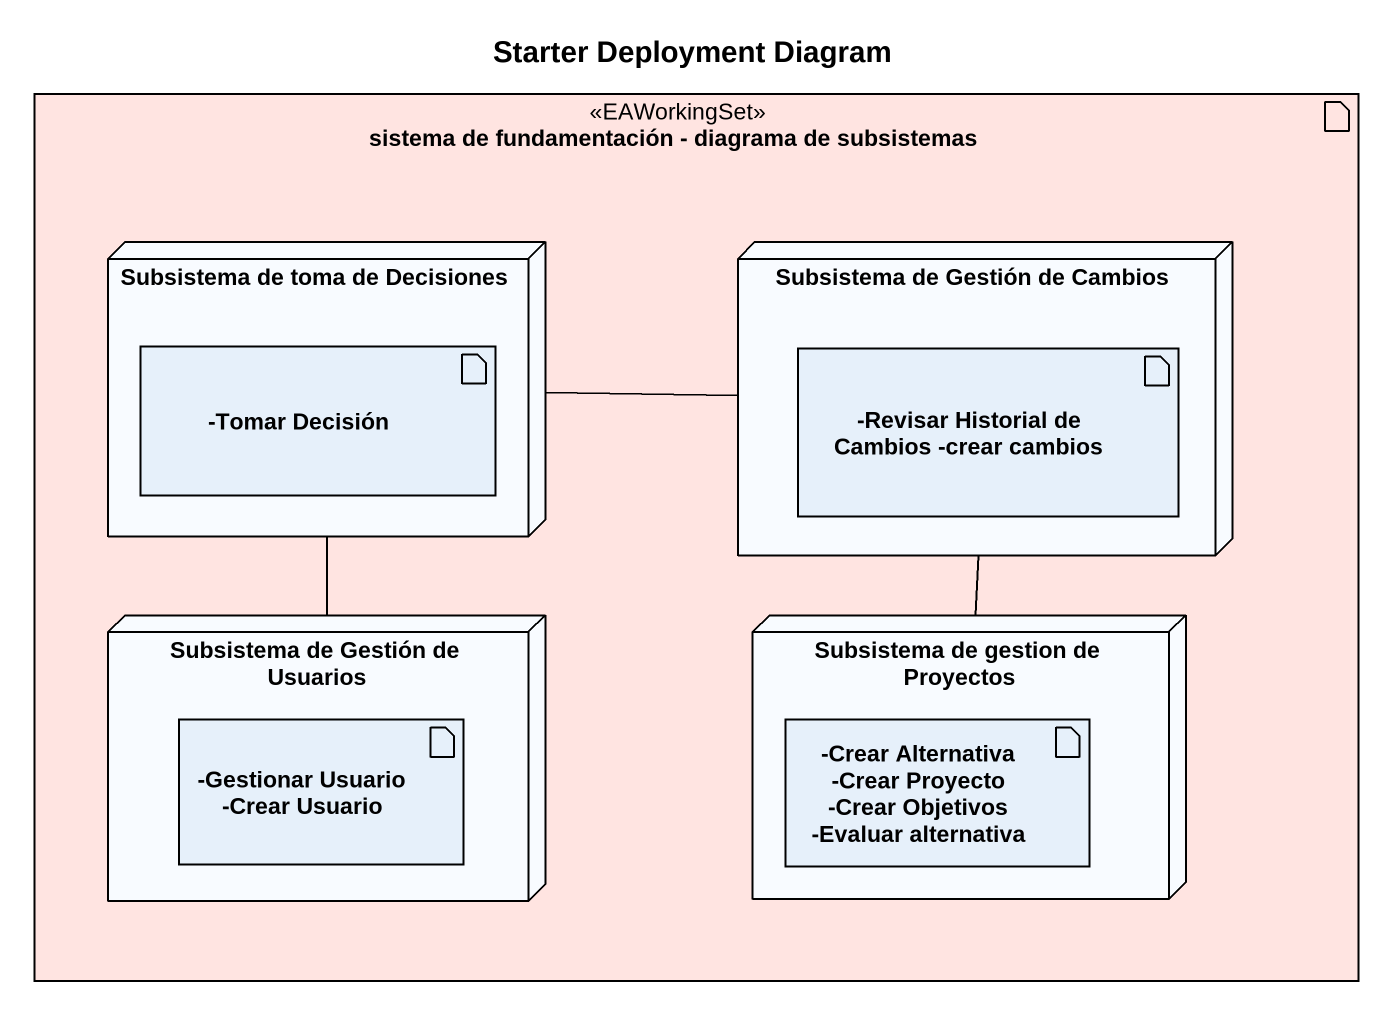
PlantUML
@startuml
title Starter Deployment Diagram
artifact "sistema de fundamentación - diagrama de subsistemas" as sistema_de_fundamentación <<EAWorkingSet>> #FFE4E1 {
  node "Subsistema de toma de Decisiones" as Subsistema_de_toma_de {
    artifact "-Tomar Decisión" as Tomar_Decisión
  }
  node "Subsistema de Gestión de Cambios" as Subsistema_de_Gestión_de {
    artifact "-Revisar Historial de Cambios -crear cambios" as Revisar_Historial_de
  }
  node "Subsistema de Gestión de Usuarios" as Subsistema_de_Gestión_de_2 {
    artifact "-Gestionar Usuario -Crear Usuario" as Gestionar_Usuario_Crear
  }
  node "Subsistema de gestion de Proyectos" as Subsistema_de_gestion_de {
    artifact "-Crear Alternativa -Crear Proyecto -Crear Objetivos -Evaluar alternativa" as Crear_Alternativa_Crear
  }
}
Subsistema_de_toma_de -right- Subsistema_de_Gestión_de
Subsistema_de_toma_de -- Subsistema_de_Gestión_de_2
Subsistema_de_Gestión_de -- Subsistema_de_gestion_de
@enduml
